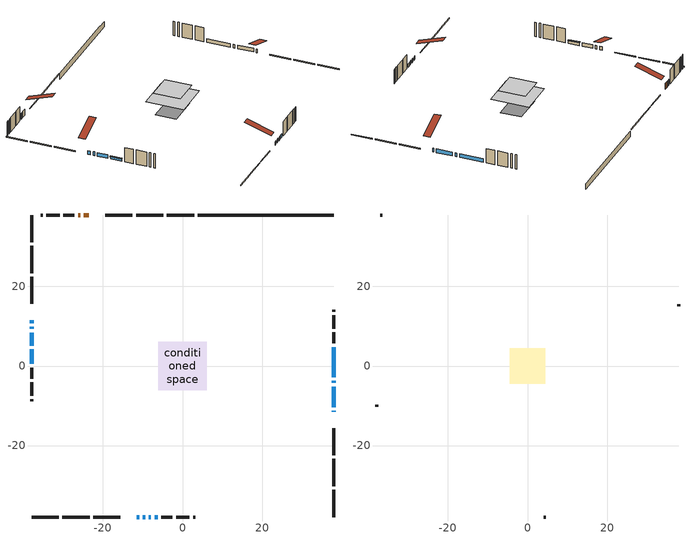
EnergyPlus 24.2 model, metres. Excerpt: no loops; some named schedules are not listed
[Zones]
conditioned space
 floor outside (Floor1 construction): -0.91,-0.91 -0.91,0.91 0.91,0.91 0.91,-0.91 z0.15
 floor adiabatic (AdiabaticFloorConstruction): -6.12,-6.12 -6.12,6.12 6.12,6.12 6.12,-6.12 z2.59
 floor foundation (Slab1 construction): -5.18,-3.35 -5.18,3.35 5.18,3.35 5.18,-3.35 z-1.83
 wall outside (RimJoist1 construction): 2.91,37.98 -3.92,37.98 / -37.98,-37.98 -31.14,-37.98 / -37.98,37.98 -37.98,31.14 / 37.98,-37.98 37.98,-31.14 z0.15:0.45
 wall outside (RimJoist2 construction): -4.85,37.98 -11.69,37.98 / -30.21,-37.98 -23.37,-37.98 / -37.98,30.21 -37.98,23.37 / 37.98,-30.21 37.98,-23.37 z0.15:0.45
 wall outside (RimJoist3 construction): -12.62,37.98 -19.46,37.98 / -22.45,-37.98 -15.61,-37.98 / -37.98,22.45 -37.98,15.61 / 37.98,-22.45 37.98,-15.61 z0.15:0.45
 wall outside (AdiabaticWallConstruction 1): -23.59,37.98 -24.82,37.98 / -25.75,37.98 -26.27,37.98 z0.15:2.18
 wall outside (AdiabaticWallConstruction): 37.98,-11.48 37.98,-11.27 / 37.98,-10.35 37.98,-5.18 / -11.48,-37.98 -10.87,-37.98 / -9.94,-37.98 -9.36,-37.98 / -37.98,11.48 -37.98,10.75 / -37.98,9.83 -37.98,9.35 / -8.43,-37.98 -7.93,-37.98 / 37.98,-4.26 37.98,-3.72 / 37.98,-2.8 37.98,4.75 / -7,-37.98 -6.23,-37.98 / -37.98,8.42 -37.98,5.1 z0.15:1.37; -37.98,4.17 -37.98,0.52 z0.15:1.06
 wall outside (Wall1 construction): -27.2,37.98 -29.98,37.98 / -5.3,-37.98 -2.52,-37.98 / -37.98,-0.41 -37.98,-3.2 / 37.98,5.68 37.98,8.46 z0.15:5.03
 wall outside (Wall2 construction): -30.91,37.98 -34.24,37.98 / -1.59,-37.98 1.74,-37.98 / -37.98,-4.13 -37.98,-7.46 / 37.98,9.39 37.98,12.72 z0.15:5.03
 wall outside (Wall3 construction): -35.17,37.98 -35.65,37.98 / 2.67,-37.98 3.15,-37.98 / -37.98,-8.38 -37.98,-8.87 / 37.98,13.65 37.98,14.13 z0.15:5.03
 wall foundation (FoundationWall1 construction): 3.84,37.98,-1.83 3.84,37.98,0.15 34.57,37.98,0.15 34.57,37.98,-0.03 37.98,37.98,-0.03 37.98,37.98,-1.83
 window (WindowConstruction 8): 37.98,-11.48 37.98,-11.28 z0.15:1.37
 window (WindowConstruction 4): 37.98,-10.35 37.98,-5.19 z0.15:1.37
 window (WindowConstruction 5): -11.48,-37.98 -10.87,-37.98 z0.15:1.37
 window (WindowConstruction 10): -9.94,-37.98 -9.36,-37.98 z0.15:1.37
 window (WindowConstruction 6): -37.98,11.48 -37.98,10.75 z0.15:1.37
 window (WindowConstruction 7): -37.98,9.83 -37.98,9.35 z0.15:1.37
 window (WindowConstruction 11): -8.43,-37.98 -7.93,-37.98 z0.15:1.37
 window (WindowConstruction 9): 37.98,-4.26 37.98,-3.73 z0.15:1.37
 window (WindowConstruction): 37.98,-2.8 37.98,4.75 z0.15:1.37
 window (WindowConstruction 1): -7,-37.98 -6.23,-37.98 z0.15:1.37
 window (WindowConstruction 2): -37.98,8.42 -37.98,5.1 z0.15:1.37
 window (WindowConstruction 3): -37.98,4.17 -37.98,0.52 z0.15:1.06
 door (Door): -23.59,37.98 -24.82,37.98 z0.15:2.18
 door (Door 1): -25.75,37.98 -26.27,37.98 z0.15:2.18
 ceiling adiabatic (AdiabaticFloorConstruction): 6.12,-6.12 6.12,6.12 -6.12,6.12 -6.12,-6.12 z2.59
attic - vented
 floor to conditioned space (Floor2 construction Reversed): -4.42,-4.42 -4.42,4.42 4.42,4.42 4.42,-4.42 z5.03
 wall outside (Wall4 construction): -36.58,37.98 -37.05,37.98 / 4.08,-37.98 4.55,-37.98 / -37.98,-9.8 -37.98,-10.27 / 37.98,15.06 37.98,15.53 z0.15:5.03
 roof outside (Roof1 construction): -22.66,37.98,5.03 -22.66,29.37,7.9 -20.39,29.37,7.9 -20.39,37.98,5.03; -12.41,-37.98,5.03 -12.41,-29.37,7.9 -14.68,-29.37,7.9 -14.68,-37.98,5.03; -37.98,12.41,5.03 -29.37,12.41,7.9 -29.37,14.68,7.9 -37.98,14.68,5.03; 37.98,-12.41,5.03 29.37,-12.41,7.9 29.37,-14.68,7.9 37.98,-14.68,5.03
shading: -37.98,0.46 -37.98,4.23 -38.59,4.23 -38.59,0.46 z1.13
[Building]
Building 1: Terrain=Suburbs
[Site:Location]
Windsor AP_ON: Latitude {deg}=42.28; Longitude {deg}=-82.96; Time Zone {hr}=-5; Elevation {m}=190; Keep Site Location Information=Yes
[Site:GroundTemperature:Shallow]
6.34957, 4.46684, 4.31606, 5.20952, 8.79623, 12.3662, 15.4612, 17.4219, 17.5884, 15.9938, 12.9777, 9.51722
[Site:WaterMainsTemperature]
Calculation Method=Schedule; Temperature Schedule=mains temperature schedule
[Material] Roughness=Rough; Thermal Absorptance=0.9
Name | Thickness {m} | Conductivity {W/m-K} | Density {kg/m3} | Specific Heat {J/kg-K} | Solar Absorptance | Visible Absorptance
asphalt or fiberglass shingles | 0.00635 | 0.162714 | 1121.4 | 1465.45 | 0.4 | 0.4
ceiling loosefill ins | 0.338667 | 0.0480833 | 16.02 | 1046.75 | 0.7 | 0.7
ceiling stud and cavity | 0.1397 | 0.661126 | 65.682 | 1177.47 | 0.7 | 0.7
concrete 4.0 in. | 0.1016 | 1.803125 | 2242.8 | 837.4 | 0.7 | 0.7
concrete 8.0 in. | 0.2032 | 1.803125 | 2242.8 | 837.4 | 0.7 | 0.7
door material | 0.04445 | 0.053851 | 512.64 | 1214.23 | 0.7 | 0.7
exterior vertical ins | 0.0433751 | 0.029427 | 32.04 | 1214.23 | 0.7 | 0.7
floor covering | 0.0127 | 0.0433444 | 54.468 | 1339.84 | 0.6 | 0.6
floor rigid ins; rim joist rigid ins | 0.051816 | 0.029427 | 32.04 | 1214.23 | 0.7 | 0.7
floor rigid ins 1; wall rigid ins | 0.512978 | 0.029427 | 32.04 | 1214.23 | 0.7 | 0.7
floor stud and cavity | 0.1397 | 0.437853 | 92.3553 | 1139.71 | 0.7 | 0.7
floor stud and cavity 1 | 0.1397 | 1.75129 | 37.0049 | 1207.88 | 0.7 | 0.7
furniture material conditioned space 1 | 0.1524 | 0.115458 | 640.8 | 1214.23 | 0.6 | 0.6
gypsum board | 0.0127 | 0.160291 | 801 | 837.4 | 0.6 | 0.6
gypsum board 1 | 0.0127 | 0.160291 | 801 | 837.4 | 0.7 | 0.7
osb sheathing 0.5 in. | 0.0127 | 0.115458 | 512.64 | 1214.23 | 0.7 | 0.7
osb sheathing 0.75 in. | 0.01905 | 0.115458 | 512.64 | 1214.23 | 0.7 | 0.7
osb sheathing 2.0 in. | 0.0508 | 0.115458 | 512.64 | 1214.23 | 0.7 | 0.7
rim joist stud and cavity | 0.0508 | 0.275866 | 125.044 | 1163.47 | 0.6 | 0.6
rim joist stud and cavity 1 | 0.0508 | 0.0292424 | 125.044 | 1163.47 | 0.6 | 0.6
rim joist stud and cavity 2 | 0.0508 | 0.426902 | 125.044 | 1163.47 | 0.6 | 0.6
wall stud and cavity | 0.1397 | 0.0826441 | 139.0536 | 1170.24 | 0.7 | 0.7
wall stud and cavity 1 | 0.1397 | 0.0947891 | 139.0536 | 1170.24 | 0.7 | 0.7
wall stud and cavity 2 | 0.1397 | 0.11004 | 139.0536 | 1170.24 | 0.7 | 0.7
wall stud and cavity 3 | 0.0889 | 6.9971 | 50.32683 | 1063.81 | 0.6 | 0.6
wall stud and cavity 4 | 0.0889 | 0.380278 | 52.3479 | 1209.89 | 0.7 | 0.7
wall stud and cavity 5 | 0.0889 | 0.391764 | 83.0341 | 1211.67 | 0.7 | 0.7
wood siding | 0.0254 | 0.102417 | 544.68 | 1172.36 | 0.4 | 0.4
wood siding 1 | 0.00254 | 0.102417 | 544.68 | 1172.36 | 0.4 | 0.4
wood siding 2; wood siding 3; wood siding 4 | 0.0254 | 0.102417 | 544.68 | 1172.36 | 0.7 | 0.7
[WindowMaterial:SimpleGlazingSystem]
Name | U-Factor {W/m2-K} | Solar Heat Gain Coefficient
WindowMaterial | 2.80436 | 0.61
WindowMaterial 1 | 2.9378 | 0.48
WindowMaterial 10 | 2.86342 | 0.58
WindowMaterial 11 | 3.01729 | 0.34
WindowMaterial 2 | 2.81061 | 0.6
WindowMaterial 3 | 2.909975 | 0.51
WindowMaterial 4 | 2.85547 | 0.55
WindowMaterial 5 | 2.95937 | 0.46
WindowMaterial 6 | 2.94007 | 0.48
WindowMaterial 7 | 2.97698 | 0.44
WindowMaterial 8 | 2.94518 | 0.51
WindowMaterial 9 | 3.06839 | 0.38
[Construction]
AdiabaticFloorConstruction: floor stud and cavity 1, floor rigid ins 1, osb sheathing 0.75 in., floor covering
AdiabaticWallConstruction: wood siding 3, wall rigid ins, wall stud and cavity 4, gypsum board
AdiabaticWallConstruction 1: wood siding 4, wall rigid ins, wall stud and cavity 4, gypsum board
Door; Door 1: door material
Floor1 construction: floor stud and cavity, floor rigid ins, osb sheathing 0.75 in., floor covering
Floor2 construction Reversed: gypsum board, ceiling stud and cavity, ceiling loosefill ins
FoundationWall1 construction: concrete 8.0 in., gypsum board 1
furniture construction conditioned space 1: furniture material conditioned space 1
PartitionWallConstruction: gypsum board, wall stud and cavity 5, gypsum board
RimJoist1 construction: wood siding 2, rim joist rigid ins, osb sheathing 2.0 in., rim joist stud and cavity
RimJoist2 construction: wood siding 2, osb sheathing 2.0 in., rim joist stud and cavity 1
RimJoist3 construction: wood siding 2, rim joist rigid ins, osb sheathing 2.0 in., rim joist stud and cavity 2
Roof1 construction: asphalt or fiberglass shingles
Slab1 construction: concrete 4.0 in.
Wall1 construction: wood siding, osb sheathing 0.5 in., wall stud and cavity, gypsum board
Wall2 construction: wood siding, osb sheathing 0.5 in., wall stud and cavity 1, gypsum board
Wall3 construction: wood siding, osb sheathing 0.5 in., wall stud and cavity 2, gypsum board
Wall4 construction: wood siding 1, wall stud and cavity 3
WindowConstruction: WindowMaterial
WindowConstruction 1: WindowMaterial 1
WindowConstruction 10: WindowMaterial 10
WindowConstruction 11: WindowMaterial 11
WindowConstruction 2: WindowMaterial 2
WindowConstruction 3: WindowMaterial 3
WindowConstruction 4: WindowMaterial 4
WindowConstruction 5: WindowMaterial 5
WindowConstruction 6: WindowMaterial 6
WindowConstruction 7: WindowMaterial 7
WindowConstruction 8: WindowMaterial 8
WindowConstruction 9: WindowMaterial 9
[Zone] Multiplier=1; Part of Total Floor Area=Yes
Name | Volume {m3}
attic - vented | 36.3978
conditioned space | 496.4
[Space]
Name | Zone | Volume {m3}
attic - vented 1 | attic - vented | 36.3978
conditioned space 1 | conditioned space | 496.4
[ZoneInfiltration:EffectiveLeakageArea]
infil attic - vented 1: Zone or Space=attic - vented 1; Schedule=Always On Discrete; Effective Air Leakage Area {cm2}=3472.44; Stack Coefficient=0.000538683; Wind Coefficient=1.56815e-05
[ZoneMixing]
whole house fan mix: Zone or Space=attic - vented; Schedule=Always On Continuous; Design Flow Rate Calculation Method=Flow/Zone; Design Flow Rate {m3/s}=0; Source Zone or Space=conditioned space
[SurfaceProperty:ExposedFoundationPerimeter]
Slab1: Exposed Perimeter Calculation Method=TotalExposedPerimeter; Total Exposed Perimeter {m}=34.139
[InternalMass] Zone or ZoneList=conditioned space; Space or SpaceList=conditioned space 1
Name | Construction | Surface Area {m2}
furniture mass conditioned space 1 | furniture construction conditioned space 1 | 89.012
partition wall mass | PartitionWallConstruction | 222.53
[Lights]
interior lighting: Zone or ZoneList or Space or SpaceList=conditioned space 1; Schedule=interior lighting schedule; Design Level Calculation Method=LightingLevel; Lighting Level {W}=343.2; Return Air Fraction=0; Fraction Radiant=0.6; Fraction Visible=0.2; Fraction Replaceable=1
[People]
occupants: Zone or ZoneList or Space or SpaceList=conditioned space 1; Number of People Schedule=occupants schedule; Number of People Calculation Method=People; Number of People=3; Fraction Radiant=0.314171; Sensible Heat Fraction=0.56303; Activity Level Schedule=occupants activity schedule; Carbon Dioxide Generation Rate {m3/s-W}=0; Enable ASHRAE 55 Comfort Warnings=No; Mean Radiant Temperature Calculation Type=EnclosureAveraged
[ElectricEquipment] Zone or ZoneList or Space or SpaceList=conditioned space 1; Design Level Calculation Method=EquipmentLevel
Name | Schedule | Design Level {W} | Fraction Latent | Fraction Radiant | Fraction Lost
clothes dryer | clothes dryer schedule | 140.772 | 0.015 | 0.081 | 0.85
clothes washer | clothes washer schedule | 32.1985 | 0.03 | 0.162 | 0.7
cooking range | cooking range schedule | 215.147 | 0.08 | 0.432 | 0.2
dishwasher | dishwasher schedule | 66.8632 | 0.3 | 0.18 | 0.4
fridge | fridge schedule | 72.9452 | 0 | 0.6 | 0
mech vent bath fan 0 | mech vent bath fan 0 schedule | 50.2 | 0 | 0 | 1
mech vent bath fan 1 | mech vent bath fan 1 schedule | 50.2 | 0 | 0 | 1
mech vent house fan | mech vent house fan schedule | 0 | 0 | 0 | 1
mech vent house fan cfis | mech vent house fan cfis schedule | 0 | 0 | 0 | 0
mech vent range fan 0 | mech vent range fan 0 schedule | 57 | 0 | 0 | 1
misc plug loads | misc plug loads schedule | 494.7 | 0.045 | 0.513 | 0.1
whole house fan | Always On Discrete | 0 | 0 | 0 | 1
[OtherEquipment] Zone or ZoneList or Space or SpaceList=conditioned space 1; Design Level Calculation Method=EquipmentLevel
Name | Fuel Type | Schedule | Design Level {W} | Fraction Latent | Fraction Radiant | Fraction Lost
clothes dryer 1 | Electricity | clothes dryer schedule | 0 | 0.015 | 0.081 | 0.85
cooking range 1 | Electricity | cooking range schedule | 0 | 0.08 | 0.432 | 0.2
general water use latent | None | general water use schedule | 62.594 | 1 | 0 | 0
general water use sensible | None | general water use schedule | -61.6891 | 0 | 0.6 | 0
mech vent house fan latent load | None | Always On Discrete | 0 | 1 | 0 | 0
mech vent house fan sensible load | None | Always On Discrete | 0 | 0 | 0 | 0
water heater energy adjustment1 | NaturalGas | Always On Discrete | 0.01 | 0 | 0 | 1
[ZoneInfiltration:DesignFlowRate] Zone or ZoneList or Space or SpaceList=conditioned space 1; Schedule=Always On Discrete; Design Flow Rate Calculation Method=Flow/Zone; Design Flow Rate {m3/s}=0
infil flow; natural vent flow; whole house fan flow
[AvailabilityManager:Scheduled]
central ac and furnace airloop Availability Manager: Schedule=Always On Discrete
[Foundation:Kiva]
Foundation Kiva 1: Initial Indoor Air Temperature {C}=18; Wall Height Above Grade {m}=0.150023; Wall Depth Below Slab {m}=0.2032; Custom Block Material Name 1=exterior vertical ins; Custom Block Depth 1 {m}=1.98001; Custom Block X Position 1 {m}=0.2159; Custom Block Z Position 1 {m}=0
[Foundation:Kiva:Settings]
Soil Conductivity {W/m-K}=0.849921; Soil Density {kg/m3}=1842.3; Soil Specific Heat {J/kg-K}=418.7; Ground Solar Absorptivity=0.9; Ground Thermal Absorptivity=0.9; Ground Surface Roughness {m}=0.03; Far-Field Width {m}=40; Deep-Ground Boundary Condition=ZeroFlux; Deep-Ground Depth {m}=40; Minimum Cell Dimension {m}=0.2; Maximum Cell Growth Coefficient=3; Simulation Timestep=Timestep
[Exterior:Lights]
exterior lighting: Schedule=exterior lighting schedule; Design Level {W}=75.6
[EnergyManagementSystem:GlobalVariable]
central_ac_and_furnace_airloop_Fan_RTF
infil_program_Qfan
infil_program_Qinf
natural_vent_program_Qnv
natural_vent_program_Qwhf
[EnergyManagementSystem:Sensor]
Name | Output:Variable or Output:Meter Index Key | Output:Variable or Output:Meter
airflow_gain | infil flow | Infiltration Sensible Heat Gain Energy
airflow_gain_1 | natural vent flow | Infiltration Sensible Heat Gain Energy
airflow_gain_2 | whole house fan flow | Infiltration Sensible Heat Gain Energy
airflow_loss | infil flow | Infiltration Sensible Heat Loss Energy
airflow_loss_1 | natural vent flow | Infiltration Sensible Heat Loss Energy
airflow_loss_2 | whole house fan flow | Infiltration Sensible Heat Loss Energy
clg_load_cond |  | Cooling:EnergyTransfer:Zone:CONDITIONED SPACE
clg_sp_s; clg_sp_s_1 | cooling setpoint | Schedule Value
clothes_dryer_exhaust_0_sch_s | clothes dryer exhaust 0 schedule | Schedule Value
cool_season | cooling season schedule | Schedule Value
htg_load_cond |  | Heating:EnergyTransfer:Zone:CONDITIONED SPACE
htg_sp_s; htg_sp_s_1 | heating setpoint | Schedule Value
ig_ee_conv | clothes dryer | Electric Equipment Convective Heating Energy
ig_ee_conv_2 | cooking range | Electric Equipment Convective Heating Energy
ig_ee_conv_4 | fridge | Electric Equipment Convective Heating Energy
ig_ee_conv_5 | misc plug loads | Electric Equipment Convective Heating Energy
ig_ee_conv_6 | whole house fan | Electric Equipment Convective Heating Energy
ig_ee_rad | clothes dryer | Electric Equipment Radiant Heating Energy
ig_ee_rad_2 | cooking range | Electric Equipment Radiant Heating Energy
ig_ee_rad_4 | fridge | Electric Equipment Radiant Heating Energy
ig_ee_rad_5 | misc plug loads | Electric Equipment Radiant Heating Energy
ig_ee_rad_6 | whole house fan | Electric Equipment Radiant Heating Energy
ig_lgt_conv | interior lighting | Lights Convective Heating Energy
ig_lgt_rad | interior lighting | Lights Radiant Heating Energy
ig_lgt_vis | interior lighting | Lights Visible Radiation Heating Energy
ig_oe_conv | clothes dryer 1 | Other Equipment Convective Heating Energy
ig_oe_conv_1 | cooking range 1 | Other Equipment Convective Heating Energy
ig_oe_conv_2 | general water use latent | Other Equipment Convective Heating Energy
ig_oe_conv_3 | general water use sensible | Other Equipment Convective Heating Energy
ig_oe_conv_4 | water heater energy adjustment1 | Other Equipment Convective Heating Energy
ig_oe_rad | clothes dryer 1 | Other Equipment Radiant Heating Energy
ig_oe_rad_1 | cooking range 1 | Other Equipment Radiant Heating Energy
ig_oe_rad_2 | general water use latent | Other Equipment Radiant Heating Energy
ig_oe_rad_3 | general water use sensible | Other Equipment Radiant Heating Energy
ig_oe_rad_4 | water heater energy adjustment1 | Other Equipment Radiant Heating Energy
ig_ppl_conv | occupants | People Convective Heating Energy
ig_ppl_rad | occupants | People Radiant Heating Energy
im_conv | furniture mass conditioned space 1 | Surface Inside Face Convection Heat Gain Energy
im_conv_1 | partition wall mass | Surface Inside Face Convection Heat Gain Energy
im_ig | furniture mass conditioned space 1 | Surface Inside Face Internal Gains Radiation Heat Gain Energy
im_ig_1 | partition wall mass | Surface Inside Face Internal Gains Radiation Heat Gain Energy
im_lgt | furniture mass conditioned space 1 | Surface Inside Face Lights Radiation Heat Gain Energy
im_lgt_1 | partition wall mass | Surface Inside Face Lights Radiation Heat Gain Energy
im_sol | furniture mass conditioned space 1 | Surface Inside Face Solar Radiation Heat Gain Energy
im_sol_1 | partition wall mass | Surface Inside Face Solar Radiation Heat Gain Energy
im_surf | furniture mass conditioned space 1 | Surface Inside Face Net Surface Thermal Radiation Heat Gain Energy
im_surf_1 | partition wall mass | Surface Inside Face Net Surface Thermal Radiation Heat Gain Energy
mech_vent_bath_fan_0_sch_s | mech vent bath fan 0 schedule | Schedule Value
mech_vent_bath_fan_1_sch_s | mech vent bath fan 1 schedule | Schedule Value
mech_vent_range_fan_0_sch_s | mech vent range fan 0 schedule | Schedule Value
mv_conv | mech vent bath fan 0 | Electric Equipment Convective Heating Energy
mv_conv_1 | mech vent bath fan 1 | Electric Equipment Convective Heating Energy
mv_conv_2 | mech vent house fan | Electric Equipment Convective Heating Energy
mv_conv_3 | mech vent house fan cfis | Electric Equipment Convective Heating Energy
mv_conv_4 | mech vent range fan 0 | Electric Equipment Convective Heating Energy
mv_conv_5 | mech vent house fan latent load | Other Equipment Convective Heating Energy
mv_conv_6 | mech vent house fan sensible load | Other Equipment Convective Heating Energy
mv_rad | mech vent bath fan 0 | Electric Equipment Radiant Heating Energy
mv_rad_1 | mech vent bath fan 1 | Electric Equipment Radiant Heating Energy
mv_rad_2 | mech vent house fan | Electric Equipment Radiant Heating Energy
mv_rad_3 | mech vent house fan cfis | Electric Equipment Radiant Heating Energy
mv_rad_4 | mech vent range fan 0 | Electric Equipment Radiant Heating Energy
mv_rad_5 | mech vent house fan latent load | Other Equipment Radiant Heating Energy
mv_rad_6 | mech vent house fan sensible load | Other Equipment Radiant Heating Energy
natural_vent_s | natural vent schedule | Schedule Value
out_pb_s |  | Site Outdoor Air Barometric Pressure
out_wt_s |  | Site Outdoor Air Humidity Ratio
site_vw_s |  | Site Wind Speed
ss_back_out | Window1 | Surface Window Shortwave from Zone Back Out Window Heat Transfer Rate
ss_back_out_1 | Window11 | Surface Window Shortwave from Zone Back Out Window Heat Transfer Rate
ss_back_out_10 | Window7 | Surface Window Shortwave from Zone Back Out Window Heat Transfer Rate
ss_back_out_11 | Window8 | Surface Window Shortwave from Zone Back Out Window Heat Transfer Rate
ss_back_out_2 | Window14 | Surface Window Shortwave from Zone Back Out Window Heat Transfer Rate
ss_back_out_3 | Window15 | Surface Window Shortwave from Zone Back Out Window Heat Transfer Rate
ss_back_out_4 | Window16 | Surface Window Shortwave from Zone Back Out Window Heat Transfer Rate
ss_back_out_5 | Window17 | Surface Window Shortwave from Zone Back Out Window Heat Transfer Rate
ss_back_out_6 | Window18 | Surface Window Shortwave from Zone Back Out Window Heat Transfer Rate
ss_back_out_7 | Window2 | Surface Window Shortwave from Zone Back Out Window Heat Transfer Rate
ss_back_out_8 | Window4 | Surface Window Shortwave from Zone Back Out Window Heat Transfer Rate
ss_back_out_9 | Window6 | Surface Window Shortwave from Zone Back Out Window Heat Transfer Rate
ss_conv | Door1 | Surface Inside Face Convection Heat Gain Energy
ss_conv_1 | Door2 | Surface Inside Face Convection Heat Gain Energy
ss_conv_10 | Window4 | Surface Inside Face Convection Heat Gain Energy
ss_conv_11 | Window6 | Surface Inside Face Convection Heat Gain Energy
ss_conv_12 | Window7 | Surface Inside Face Convection Heat Gain Energy
ss_conv_13 | Window8 | Surface Inside Face Convection Heat Gain Energy
ss_conv_2 | Window1 | Surface Inside Face Convection Heat Gain Energy
ss_conv_3 | Window11 | Surface Inside Face Convection Heat Gain Energy
ss_conv_4 | Window14 | Surface Inside Face Convection Heat Gain Energy
ss_conv_5 | Window15 | Surface Inside Face Convection Heat Gain Energy
ss_conv_6 | Window16 | Surface Inside Face Convection Heat Gain Energy
ss_conv_7 | Window17 | Surface Inside Face Convection Heat Gain Energy
ss_conv_8 | Window18 | Surface Inside Face Convection Heat Gain Energy
ss_conv_9 | Window2 | Surface Inside Face Convection Heat Gain Energy
ss_ig | Door1 | Surface Inside Face Internal Gains Radiation Heat Gain Energy
ss_ig_1 | Door2 | Surface Inside Face Internal Gains Radiation Heat Gain Energy
ss_ig_10 | Window4 | Surface Inside Face Internal Gains Radiation Heat Gain Energy
ss_ig_11 | Window6 | Surface Inside Face Internal Gains Radiation Heat Gain Energy
ss_ig_12 | Window7 | Surface Inside Face Internal Gains Radiation Heat Gain Energy
ss_ig_13 | Window8 | Surface Inside Face Internal Gains Radiation Heat Gain Energy
ss_ig_2 | Window1 | Surface Inside Face Internal Gains Radiation Heat Gain Energy
ss_ig_3 | Window11 | Surface Inside Face Internal Gains Radiation Heat Gain Energy
ss_ig_4 | Window14 | Surface Inside Face Internal Gains Radiation Heat Gain Energy
ss_ig_5 | Window15 | Surface Inside Face Internal Gains Radiation Heat Gain Energy
ss_ig_6 | Window16 | Surface Inside Face Internal Gains Radiation Heat Gain Energy
ss_ig_7 | Window17 | Surface Inside Face Internal Gains Radiation Heat Gain Energy
ss_ig_8 | Window18 | Surface Inside Face Internal Gains Radiation Heat Gain Energy
ss_ig_9 | Window2 | Surface Inside Face Internal Gains Radiation Heat Gain Energy
ss_lgt | Door1 | Surface Inside Face Lights Radiation Heat Gain Energy
ss_lgt_1 | Door2 | Surface Inside Face Lights Radiation Heat Gain Energy
ss_sol | Door1 | Surface Inside Face Solar Radiation Heat Gain Energy
ss_sol_1 | Door2 | Surface Inside Face Solar Radiation Heat Gain Energy
ss_surf | Door1 | Surface Inside Face Net Surface Thermal Radiation Heat Gain Energy
ss_surf_1 | Door2 | Surface Inside Face Net Surface Thermal Radiation Heat Gain Energy
ss_surf_10 | Window4 | Surface Inside Face Net Surface Thermal Radiation Heat Gain Energy
ss_surf_11 | Window6 | Surface Inside Face Net Surface Thermal Radiation Heat Gain Energy
ss_surf_12 | Window7 | Surface Inside Face Net Surface Thermal Radiation Heat Gain Energy
ss_surf_13 | Window8 | Surface Inside Face Net Surface Thermal Radiation Heat Gain Energy
ss_surf_2 | Window1 | Surface Inside Face Net Surface Thermal Radiation Heat Gain Energy
ss_surf_3 | Window11 | Surface Inside Face Net Surface Thermal Radiation Heat Gain Energy
ss_surf_4 | Window14 | Surface Inside Face Net Surface Thermal Radiation Heat Gain Energy
ss_surf_5 | Window15 | Surface Inside Face Net Surface Thermal Radiation Heat Gain Energy
ss_surf_6 | Window16 | Surface Inside Face Net Surface Thermal Radiation Heat Gain Energy
ss_surf_7 | Window17 | Surface Inside Face Net Surface Thermal Radiation Heat Gain Energy
ss_surf_8 | Window18 | Surface Inside Face Net Surface Thermal Radiation Heat Gain Energy
ss_surf_9 | Window2 | Surface Inside Face Net Surface Thermal Radiation Heat Gain Energy
ss_trans_in | Window1 | Surface Window Transmitted Solar Radiation Rate
ss_trans_in_1 | Window11 | Surface Window Transmitted Solar Radiation Rate
ss_trans_in_10 | Window7 | Surface Window Transmitted Solar Radiation Rate
ss_trans_in_11 | Window8 | Surface Window Transmitted Solar Radiation Rate
ss_trans_in_2 | Window14 | Surface Window Transmitted Solar Radiation Rate
ss_trans_in_3 | Window15 | Surface Window Transmitted Solar Radiation Rate
ss_trans_in_4 | Window16 | Surface Window Transmitted Solar Radiation Rate
ss_trans_in_5 | Window17 | Surface Window Transmitted Solar Radiation Rate
ss_trans_in_6 | Window18 | Surface Window Transmitted Solar Radiation Rate
ss_trans_in_7 | Window2 | Surface Window Transmitted Solar Radiation Rate
ss_trans_in_8 | Window4 | Surface Window Transmitted Solar Radiation Rate
ss_trans_in_9 | Window6 | Surface Window Transmitted Solar Radiation Rate
ss_trans_out | Window1 | Surface Inside Face Initial Transmitted Diffuse Transmitted Out Window Solar Radiation Rate
ss_trans_out_1 | Window11 | Surface Inside Face Initial Transmitted Diffuse Transmitted Out Window Solar Radiation Rate
ss_trans_out_10 | Window7 | Surface Inside Face Initial Transmitted Diffuse Transmitted Out Window Solar Radiation Rate
ss_trans_out_11 | Window8 | Surface Inside Face Initial Transmitted Diffuse Transmitted Out Window Solar Radiation Rate
ss_trans_out_2 | Window14 | Surface Inside Face Initial Transmitted Diffuse Transmitted Out Window Solar Radiation Rate
